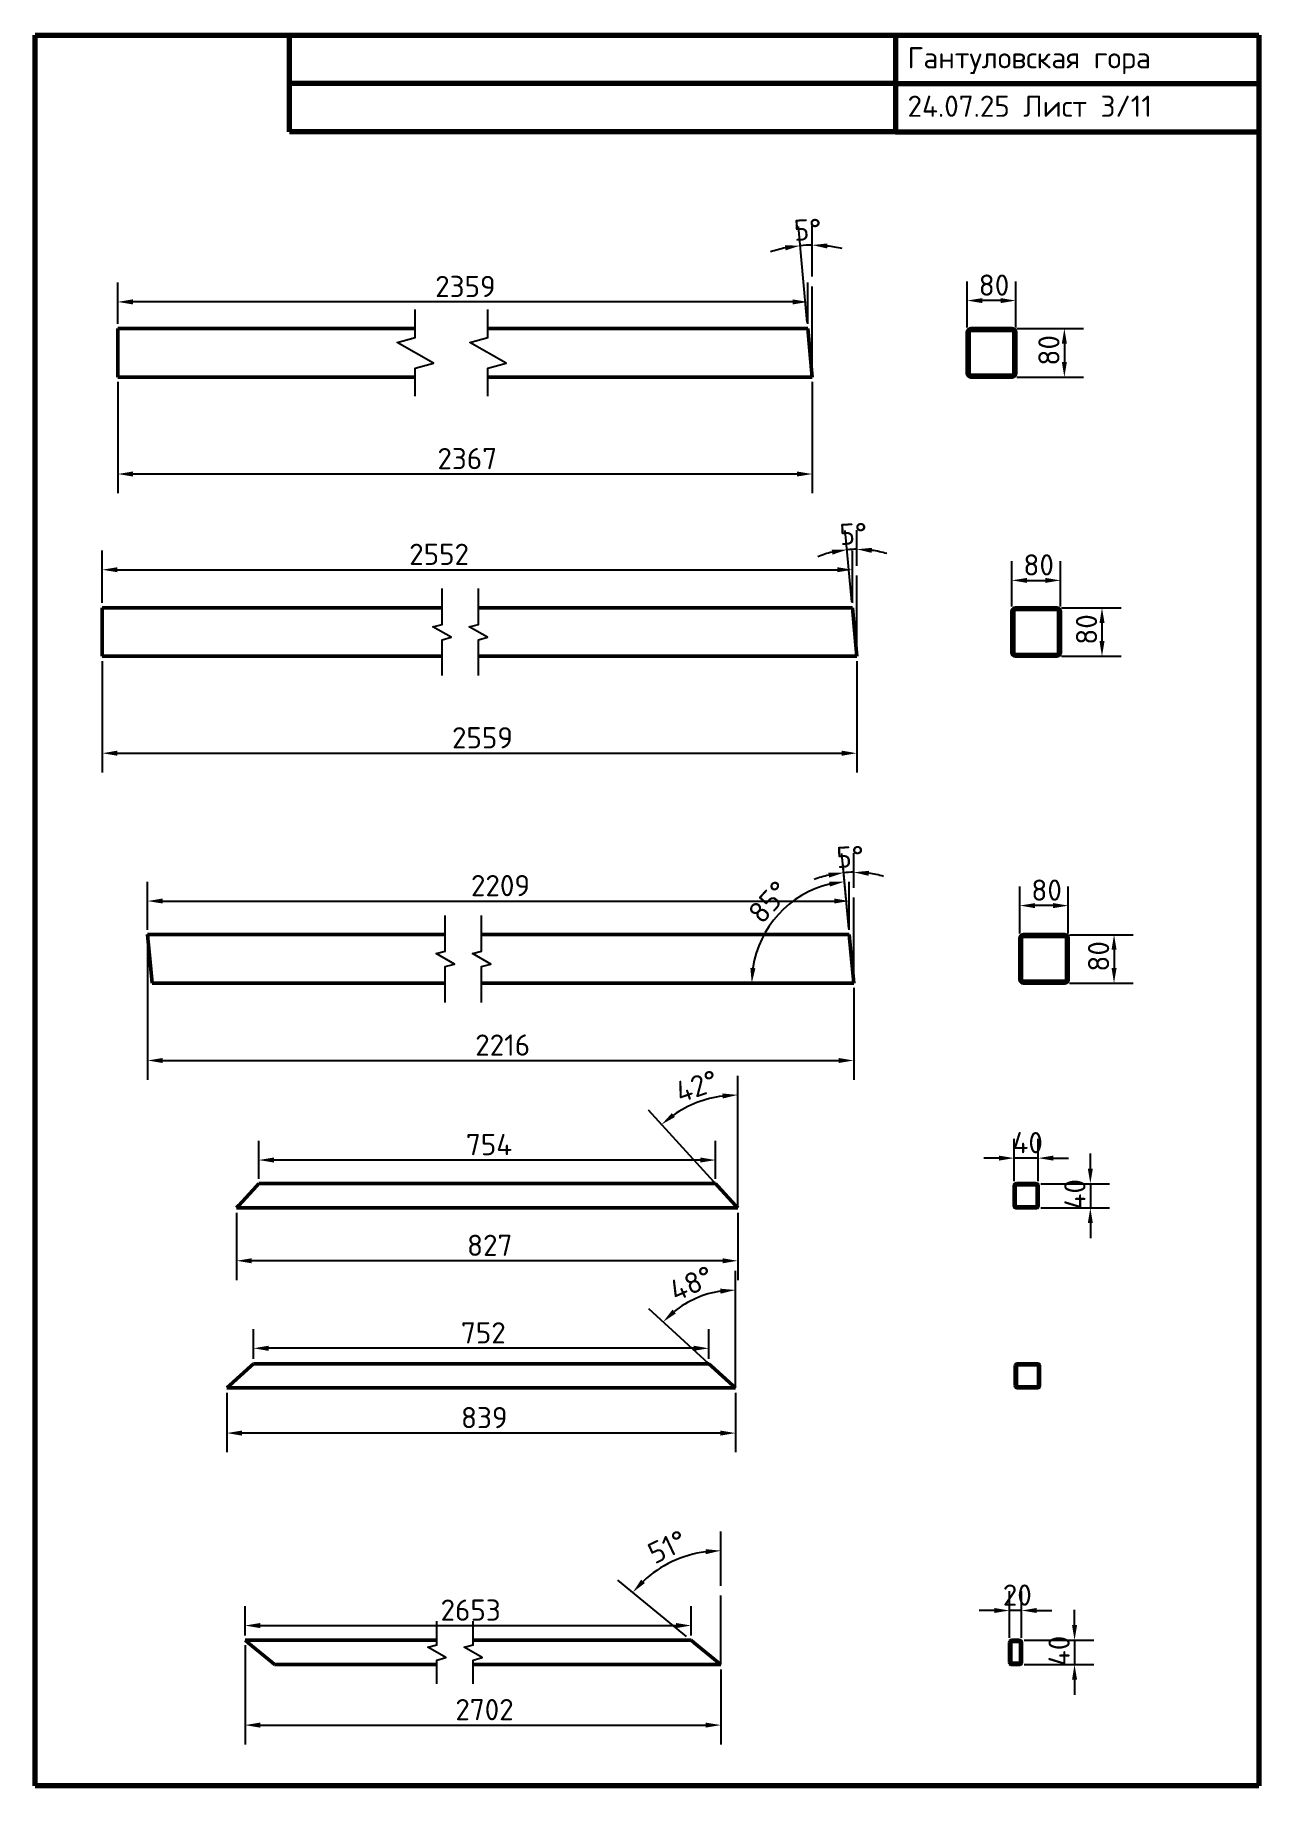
# Model space of a CAD drawing. Header units: millimetres. Extents: x 40 to 2060, y 40 to 2930.
import ezdxf

# ---------------------------------------------------------------- set-up
doc = ezdxf.new("R2010")
doc.units = ezdxf.units.MM
doc.header["$LTSCALE"] = 10
for name, color, linetype, lineweight in [('Border (ISO)', 7, 'Continuous', 70), ('Break Line (ISO)', 7, 'Continuous', 25), ('Dimension (ISO)', 7, 'Continuous', 25), ('Sketch Geometry (ISO)', 7, 'Continuous', 25), ('Visible (ISO)', 7, 'Continuous', 50)]:
    doc.layers.add(name, color=color, linetype=linetype, lineweight=lineweight)
doc.styles.add('Note Text (DIN)', font='isocpeur.ttf')
doc.dimstyles.new('Default (DIN)', dxfattribs={"dimscale": 10, "dimtxt": 3.5, "dimasz": 2.5, "dimexe": 3.175, "dimexo": 0.8, "dimgap": 0.8, "dimtad": 1, "dimdec": 0, "dimrnd": 1e-08, "dimzin": 0, "dimtxsty": 'Note Text (DIN)', "dimcen": 0.09, "dimdle": 10, "dimclrd": 256, "dimclre": 256, "dimclrt": 256, "dimadec": 0, "dimazin": 0, "dimtfac": 1, "dimtmove": 0, "dimatfit": 3, "dimfxl": 1, "dimtolj": 1, "dimtzin": 0, "dimlwd": -1, "dimlwe": -1, "dimarcsym": 0})

# ---------------------------------------------------------------- blocks, each defined once
blk = doc.blocks.new('Borders right top border')
at = {"layer": 'Border (ISO)'}
for p, q in [((4, 293), (206, 293)), ((4, 4), (4, 293)), ((46, 277), (46, 293)), ((146, 293), (146, 277)), ((206, 293), (206, 4)), ((146, 285), (46, 285)), ((146, 285), (206, 285)), ((146, 277), (46, 277)), ((146, 277), (206, 277)), ((206, 4), (4, 4))]:
    blk.add_line(p, q, dxfattribs=at)
at = {"layer": 'Border (ISO)', "insert": (148, 291), "char_height": 3.5, "attachment_point": 1, "line_spacing_factor": 1.371429, "style": 'Note Text (DIN)'}
blk.add_mtext('\\fISOCPEUR|b0|i0;Гантуловская гора\\P\\fISOCPEUR|b0|i0;24.07.25 Лист 3/11', dxfattribs=at)
blk = doc.blocks.new('*D5')
at = {"layer": 'Defpoints', "color": 0, "transparency": 16777216}
for p in [(176.5, 2365.4), (1322.6, 2365.4), (176.5, 2205.4)]:
    blk.add_point(p, dxfattribs=at)
at = {"layer": 'Dimension (ISO)', "transparency": 16777216}
for p, q in [((176.5, 2357.4), (176.5, 2173.7)), ((1322.6, 2357.4), (1322.6, 2173.7)), ((1297.6, 2205.4), (201.5, 2205.4))]:
    blk.add_line(p, q, dxfattribs=at)
for points in [[(201.5, 2209.6), (201.5, 2201.3), (176.5, 2205.4)], [(1297.6, 2209.6), (1297.6, 2201.3), (1322.6, 2205.4)]]:
    blk.add_solid(points, dxfattribs=at)
at = {"layer": 'Dimension (ISO)', "transparency": 16777216, "insert": (704.1, 2248.4), "char_height": 35, "attachment_point": 1, "style": 'Note Text (DIN)'}
blk.add_mtext('\\A1;2367', dxfattribs=at)
blk = doc.blocks.new('*D6')
at = {"layer": 'Defpoints', "color": 0, "transparency": 16777216}
for p in [(151, 1904.6), (1396.2, 1904.6), (1396.2, 1744.6)]:
    blk.add_point(p, dxfattribs=at)
at = {"layer": 'Dimension (ISO)', "transparency": 16777216}
for p, q in [((151, 1896.6), (151, 1712.9)), ((1396.2, 1896.6), (1396.2, 1712.9)), ((176, 1744.6), (1371.2, 1744.6))]:
    blk.add_line(p, q, dxfattribs=at)
for points in [[(176, 1748.8), (176, 1740.4), (151, 1744.6)], [(1371.2, 1748.8), (1371.2, 1740.4), (1396.2, 1744.6)]]:
    blk.add_solid(points, dxfattribs=at)
at = {"layer": 'Dimension (ISO)', "transparency": 16777216, "insert": (728.1, 1787.6), "char_height": 35, "attachment_point": 1, "style": 'Note Text (DIN)'}
blk.add_mtext('\\A1;2559', dxfattribs=at)
blk = doc.blocks.new('*D7')
at = {"layer": 'Defpoints', "color": 0, "transparency": 16777216}
for p in [(225.8, 1445.1), (1391.1, 1365.1), (1391.1, 1237.4)]:
    blk.add_point(p, dxfattribs=at)
at = {"layer": 'Dimension (ISO)', "transparency": 16777216}
for p, q in [((225.8, 1437.1), (225.8, 1205.7)), ((1391.1, 1357.1), (1391.1, 1205.7)), ((250.8, 1237.4), (1366.1, 1237.4))]:
    blk.add_line(p, q, dxfattribs=at)
for points in [[(250.8, 1241.6), (250.8, 1233.3), (225.8, 1237.4)], [(1366.1, 1241.6), (1366.1, 1233.3), (1391.1, 1237.4)]]:
    blk.add_solid(points, dxfattribs=at)
at = {"layer": 'Dimension (ISO)', "transparency": 16777216, "insert": (766.5, 1280.4), "char_height": 35, "attachment_point": 1, "style": 'Note Text (DIN)'}
blk.add_mtext('\\A1;2216', dxfattribs=at)
blk = doc.blocks.new('*D8')
at = {"layer": 'Defpoints', "color": 0, "transparency": 16777216}
for p in [(1383.9, 1500.6), (225.8, 1445.1), (1383.9, 1445.1)]:
    blk.add_point(p, dxfattribs=at)
at = {"layer": 'Dimension (ISO)', "transparency": 16777216}
for p, q in [((225.8, 1453.1), (225.8, 1532.4)), ((1383.9, 1453.1), (1383.9, 1532.4)), ((250.8, 1500.6), (1358.9, 1500.6))]:
    blk.add_line(p, q, dxfattribs=at)
for points in [[(250.8, 1504.8), (250.8, 1496.5), (225.8, 1500.6)], [(1358.9, 1504.8), (1358.9, 1496.5), (1383.9, 1500.6)]]:
    blk.add_solid(points, dxfattribs=at)
at = {"layer": 'Dimension (ISO)', "transparency": 16777216, "insert": (759.4, 1543.6), "char_height": 35, "attachment_point": 1, "style": 'Note Text (DIN)'}
blk.add_mtext('\\A1;2209', dxfattribs=at)
blk = doc.blocks.new('*D9')
at = {"layer": 'Defpoints', "color": 0, "transparency": 16777216}
for p in [(1652.5, 2445.4), (1652.5, 2365.4), (1738.8, 2365.4)]:
    blk.add_point(p, dxfattribs=at)
at = {"layer": 'Dimension (ISO)', "transparency": 16777216}
for p, q in [((1660.5, 2445.4), (1770.5, 2445.4)), ((1738.8, 2420.4), (1738.8, 2390.4)), ((1660.5, 2365.4), (1770.5, 2365.4))]:
    blk.add_line(p, q, dxfattribs=at)
for points in [[(1734.6, 2420.4), (1743, 2420.4), (1738.8, 2445.4)], [(1734.6, 2390.4), (1743, 2390.4), (1738.8, 2365.4)]]:
    blk.add_solid(points, dxfattribs=at)
at = {"layer": 'Dimension (ISO)', "transparency": 16777216, "insert": (1695.8, 2384.4), "char_height": 35, "attachment_point": 1, "rotation": 90, "style": 'Note Text (DIN)'}
blk.add_mtext('\\A1;80', dxfattribs=at)
blk = doc.blocks.new('*D10')
at = {"layer": 'Defpoints', "color": 0, "transparency": 16777216}
for p in [(1578.5, 2491.7), (1578.5, 2439.4), (1658.5, 2439.4)]:
    blk.add_point(p, dxfattribs=at)
at = {"layer": 'Dimension (ISO)', "transparency": 16777216}
for p, q in [((1578.5, 2447.4), (1578.5, 2523.4)), ((1658.5, 2447.4), (1658.5, 2523.4)), ((1633.5, 2491.7), (1603.5, 2491.7))]:
    blk.add_line(p, q, dxfattribs=at)
for points in [[(1603.5, 2495.8), (1603.5, 2487.5), (1578.5, 2491.7)], [(1633.5, 2495.8), (1633.5, 2487.5), (1658.5, 2491.7)]]:
    blk.add_solid(points, dxfattribs=at)
at = {"layer": 'Dimension (ISO)', "transparency": 16777216, "insert": (1597.5, 2534.7), "char_height": 35, "attachment_point": 1, "style": 'Note Text (DIN)'}
blk.add_mtext('\\A1;80', dxfattribs=at)
blk = doc.blocks.new('*D11')
at = {"layer": 'Defpoints', "color": 0, "transparency": 16777216}
for p in [(1732.2, 2029.9), (1652.2, 1978.6), (1732.2, 1978.6)]:
    blk.add_point(p, dxfattribs=at)
at = {"layer": 'Dimension (ISO)', "transparency": 16777216}
for p, q in [((1652.2, 1986.6), (1652.2, 2061.6)), ((1732.2, 1986.6), (1732.2, 2061.6)), ((1677.2, 2029.9), (1707.2, 2029.9))]:
    blk.add_line(p, q, dxfattribs=at)
for points in [[(1677.2, 2034), (1677.2, 2025.7), (1652.2, 2029.9)], [(1707.2, 2034), (1707.2, 2025.7), (1732.2, 2029.9)]]:
    blk.add_solid(points, dxfattribs=at)
at = {"layer": 'Dimension (ISO)', "transparency": 16777216, "insert": (1671.2, 2072.9), "char_height": 35, "attachment_point": 1, "style": 'Note Text (DIN)'}
blk.add_mtext('\\A1;80', dxfattribs=at)
blk = doc.blocks.new('*D12')
at = {"layer": 'Defpoints', "color": 0, "transparency": 16777216}
for p in [(1726.2, 1984.6), (1726.2, 1904.6), (1800.9, 1904.6)]:
    blk.add_point(p, dxfattribs=at)
at = {"layer": 'Dimension (ISO)', "transparency": 16777216}
for p, q in [((1734.2, 1984.6), (1832.7, 1984.6)), ((1800.9, 1959.6), (1800.9, 1929.6)), ((1734.2, 1904.6), (1832.7, 1904.6))]:
    blk.add_line(p, q, dxfattribs=at)
for points in [[(1796.8, 1959.6), (1805.1, 1959.6), (1800.9, 1984.6)], [(1796.8, 1929.6), (1805.1, 1929.6), (1800.9, 1904.6)]]:
    blk.add_solid(points, dxfattribs=at)
at = {"layer": 'Dimension (ISO)', "transparency": 16777216, "insert": (1757.9, 1923.6), "char_height": 35, "attachment_point": 1, "rotation": 90, "style": 'Note Text (DIN)'}
blk.add_mtext('\\A1;80', dxfattribs=at)
blk = doc.blocks.new('*D13')
at = {"layer": 'Defpoints', "color": 0, "transparency": 16777216}
for p in [(1739.3, 1445.1), (1739.3, 1365.1), (1820.8, 1365.1)]:
    blk.add_point(p, dxfattribs=at)
at = {"layer": 'Dimension (ISO)', "transparency": 16777216}
for p, q in [((1747.3, 1445.1), (1852.6, 1445.1)), ((1820.8, 1420.1), (1820.8, 1390.1)), ((1747.3, 1365.1), (1852.6, 1365.1))]:
    blk.add_line(p, q, dxfattribs=at)
for points in [[(1816.7, 1420.1), (1825, 1420.1), (1820.8, 1445.1)], [(1816.7, 1390.1), (1825, 1390.1), (1820.8, 1365.1)]]:
    blk.add_solid(points, dxfattribs=at)
at = {"layer": 'Dimension (ISO)', "transparency": 16777216, "insert": (1777.8, 1384.1), "char_height": 35, "attachment_point": 1, "rotation": 90, "style": 'Note Text (DIN)'}
blk.add_mtext('\\A1;80', dxfattribs=at)
blk = doc.blocks.new('*D14')
at = {"layer": 'Defpoints', "color": 0, "transparency": 16777216}
for p in [(1665.3, 1493.1), (1665.3, 1439.1), (1745.3, 1439.1)]:
    blk.add_point(p, dxfattribs=at)
at = {"layer": 'Dimension (ISO)', "transparency": 16777216}
for p, q in [((1665.3, 1447.1), (1665.3, 1524.8)), ((1745.3, 1447.1), (1745.3, 1524.8)), ((1720.3, 1493.1), (1690.3, 1493.1))]:
    blk.add_line(p, q, dxfattribs=at)
for points in [[(1690.3, 1497.2), (1690.3, 1488.9), (1665.3, 1493.1)], [(1720.3, 1497.2), (1720.3, 1488.9), (1745.3, 1493.1)]]:
    blk.add_solid(points, dxfattribs=at)
at = {"layer": 'Dimension (ISO)', "transparency": 16777216, "insert": (1684.3, 1536.1), "char_height": 35, "attachment_point": 1, "style": 'Note Text (DIN)'}
blk.add_mtext('\\A1;80', dxfattribs=at)
blk = doc.blocks.new('*D15')
at = {"layer": 'Defpoints', "color": 0, "transparency": 16777216}
for p in [(1316, 2583.2), (1322.6, 2523.2), (1315.2, 2447.4), (1322.6, 2365.4)]:
    blk.add_point(p, dxfattribs=at)
at = {"layer": 'Dimension (ISO)', "transparency": 16777216}
for p, q in [((1314.5, 2455.4), (1300, 2614)), ((1322.6, 2531.2), (1322.6, 2615))]:
    blk.add_line(p, q, dxfattribs=at)
for start, end in [(101.7739, 108.3534), (90, 95.1944), (76.841, 83.4205)]:
    blk.add_arc((1322.6, 2365.4), 217.8, start, end, dxfattribs=at)
for points in [[(1277.6, 2582.8), (1278.8, 2574.6), (1302.9, 2582.4)], [(1347.3, 2577.7), (1347.8, 2586), (1322.6, 2583.3)]]:
    blk.add_solid(points, dxfattribs=at)
at = {"layer": 'Dimension (ISO)', "transparency": 16777216, "insert": (1291.6, 2625.1), "char_height": 35, "attachment_point": 1, "rotation": 2.5972, "style": 'Note Text (DIN)'}
blk.add_mtext('\\A1;5°', dxfattribs=at)
blk = doc.blocks.new('*D16')
at = {"layer": 'Defpoints', "color": 0, "transparency": 16777216}
for p in [(1390.8, 2081.1), (1396.2, 2046.1), (1388.7, 1986.6), (1396.2, 1904.6)]:
    blk.add_point(p, dxfattribs=at)
at = {"layer": 'Dimension (ISO)', "transparency": 16777216}
for p, q in [((1388, 1994.6), (1377.3, 2112.1)), ((1396.2, 2054.1), (1396.2, 2113))]:
    blk.add_line(p, q, dxfattribs=at)
for start, end in [(90, 95.1944), (103.312, 111.4295), (73.7649, 81.8825)]:
    blk.add_arc((1396.2, 1904.6), 176.6, start, end, dxfattribs=at)
for points in [[(1420.8, 2075.3), (1421.4, 2083.6), (1396.2, 2081.2)], [(1354.8, 2080.6), (1356.2, 2072.4), (1380.2, 2080.5)]]:
    blk.add_solid(points, dxfattribs=at)
at = {"layer": 'Dimension (ISO)', "transparency": 16777216, "insert": (1367, 2123.1), "char_height": 35, "attachment_point": 1, "rotation": 2.5972, "style": 'Note Text (DIN)'}
blk.add_mtext('\\A1;5°', dxfattribs=at)
blk = doc.blocks.new('*D17')
at = {"layer": 'Defpoints', "color": 0, "transparency": 16777216}
for p in [(1385.6, 1548), (1391.1, 1514.5), (1383.7, 1447.1), (1391.1, 1365.1)]:
    blk.add_point(p, dxfattribs=at)
at = {"layer": 'Dimension (ISO)', "transparency": 16777216}
for p, q in [((1383, 1455.1), (1371.7, 1578.9)), ((1391.1, 1522.5), (1391.1, 1579.8))]:
    blk.add_line(p, q, dxfattribs=at)
for start, end in [(103.0297, 110.8649), (90, 95.1944), (74.3296, 82.1648)]:
    blk.add_arc((1391.1, 1365.1), 183, start, end, dxfattribs=at)
for points in [[(1349.2, 1547.5), (1350.5, 1539.3), (1374.6, 1547.3)], [(1415.8, 1542.2), (1416.4, 1550.5), (1391.1, 1548.1)]]:
    blk.add_solid(points, dxfattribs=at)
at = {"layer": 'Dimension (ISO)', "transparency": 16777216, "insert": (1361.7, 1590), "char_height": 35, "attachment_point": 1, "rotation": 2.5972, "style": 'Note Text (DIN)'}
blk.add_mtext('\\A1;5°', dxfattribs=at)
blk = doc.blocks.new('*D18')
at = {"layer": 'Defpoints', "color": 0, "transparency": 16777216}
for p in [(1298.4, 1505.5), (1383.7, 1447.1), (1222.9, 1365.1), (1391.1, 1365.1)]:
    blk.add_point(p, dxfattribs=at)
at = {"layer": 'Dimension (ISO)', "transparency": 16777216}
blk.add_line((1383, 1455.1), (1373, 1564.3), dxfattribs=at)
blk.add_arc((1391.1, 1365.1), 168.3, 103.7153, 171.4791, dxfattribs=at)
for points in [[(1350.6, 1532.7), (1351.9, 1524.5), (1375.9, 1532.7)], [(1228.9, 1389.7), (1220.6, 1390.4), (1222.9, 1365.1)]]:
    blk.add_solid(points, dxfattribs=at)
at = {"layer": 'Dimension (ISO)', "transparency": 16777216, "insert": (1213.9, 1484.3), "char_height": 35, "attachment_point": 1, "rotation": 47.5972, "style": 'Note Text (DIN)'}
blk.add_mtext('\\A1;85°', dxfattribs=at)
blk = doc.blocks.new('*D19')
at = {"layer": 'Defpoints', "color": 0, "transparency": 16777216}
for p in [(1388.9, 2047.4), (151, 1984.6), (1388.9, 1984.6)]:
    blk.add_point(p, dxfattribs=at)
at = {"layer": 'Dimension (ISO)', "transparency": 16777216}
for p, q in [((151, 1992.6), (151, 2079.2)), ((1388.9, 1992.6), (1388.9, 2079.2)), ((176, 2047.4), (1363.9, 2047.4))]:
    blk.add_line(p, q, dxfattribs=at)
for points in [[(176, 2051.6), (176, 2043.3), (151, 2047.4)], [(1363.9, 2051.6), (1363.9, 2043.3), (1388.9, 2047.4)]]:
    blk.add_solid(points, dxfattribs=at)
at = {"layer": 'Dimension (ISO)', "transparency": 16777216, "insert": (657.5, 2090.4), "char_height": 35, "attachment_point": 1, "style": 'Note Text (DIN)'}
blk.add_mtext('\\A1;2552', dxfattribs=at)
blk = doc.blocks.new('*D20')
at = {"layer": 'Defpoints', "color": 0, "transparency": 16777216}
for p in [(176.5, 2489.5), (176.5, 2445.4), (1315.4, 2445.4)]:
    blk.add_point(p, dxfattribs=at)
at = {"layer": 'Dimension (ISO)', "transparency": 16777216}
for p, q in [((176.5, 2453.4), (176.5, 2521.3)), ((1315.4, 2453.4), (1315.4, 2521.3)), ((1290.4, 2489.5), (201.5, 2489.5))]:
    blk.add_line(p, q, dxfattribs=at)
for points in [[(201.5, 2493.7), (201.5, 2485.3), (176.5, 2489.5)], [(1290.4, 2493.7), (1290.4, 2485.3), (1315.4, 2489.5)]]:
    blk.add_solid(points, dxfattribs=at)
at = {"layer": 'Dimension (ISO)', "transparency": 16777216, "insert": (700.4, 2532.5), "char_height": 35, "attachment_point": 1, "style": 'Note Text (DIN)'}
blk.add_mtext('\\A1;2359', dxfattribs=at)
blk = doc.blocks.new('*D21')
at = {"layer": 'Defpoints', "color": 0, "transparency": 16777216}
for p in [(1111.4, 1158.3), (1194.3, 1000.1), (1199.7, 1002.1), (1199.7, 994.1)]:
    blk.add_point(p, dxfattribs=at)
at = {"layer": 'Dimension (ISO)', "transparency": 16777216}
for p, q in [((1199.7, 1010.1), (1199.7, 1212.3)), ((1188.9, 1006), (1052.6, 1155.2))]:
    blk.add_line(p, q, dxfattribs=at)
blk.add_arc((1199.7, 994.1), 186.4, 97.6898, 124.713, dxfattribs=at)
for points in [[(1174.5, 1183), (1175, 1174.7), (1199.7, 1180.6)], [(1096.1, 1144.1), (1091, 1150.6), (1074, 1131.8)]]:
    blk.add_solid(points, dxfattribs=at)
at = {"layer": 'Dimension (ISO)', "transparency": 16777216, "insert": (1093.2, 1200), "char_height": 35, "attachment_point": 1, "rotation": 19.1137, "style": 'Note Text (DIN)'}
blk.add_mtext('\\A1;42°', dxfattribs=at)
blk = doc.blocks.new('*D22')
at = {"layer": 'Defpoints', "color": 0, "transparency": 16777216}
for p in [(1151.8, 852.5), (1190, 702.4), (1196, 705), (1196, 697)]:
    blk.add_point(p, dxfattribs=at)
at = {"layer": 'Dimension (ISO)', "transparency": 16777216}
for p, q in [((1196, 713), (1196, 890.4)), ((1184.1, 707.8), (1053.2, 827.4))]:
    blk.add_line(p, q, dxfattribs=at)
blk.add_arc((1196, 697), 161.6, 98.8724, 128.7248, dxfattribs=at)
for points in [[(1170.7, 860.8), (1171.4, 852.5), (1196, 858.6)], [(1097.7, 820), (1092, 826.1), (1076.6, 806)]]:
    blk.add_solid(points, dxfattribs=at)
at = {"layer": 'Dimension (ISO)', "transparency": 16777216, "insert": (1083, 870.8), "char_height": 35, "attachment_point": 1, "rotation": 23.7986, "style": 'Note Text (DIN)'}
blk.add_mtext('\\A1;48°', dxfattribs=at)
blk = doc.blocks.new('*D23')
at = {"layer": 'Defpoints', "color": 0, "transparency": 16777216}
for p in [(372.7, 994.1), (1199.7, 994.1), (372.7, 906.9)]:
    blk.add_point(p, dxfattribs=at)
at = {"layer": 'Dimension (ISO)', "transparency": 16777216}
for p, q in [((372.7, 986.1), (372.7, 875.1)), ((1199.7, 986.1), (1199.7, 875.1)), ((1174.7, 906.9), (397.7, 906.9))]:
    blk.add_line(p, q, dxfattribs=at)
for points in [[(397.7, 911), (397.7, 902.7), (372.7, 906.9)], [(1174.7, 911), (1174.7, 902.7), (1199.7, 906.9)]]:
    blk.add_solid(points, dxfattribs=at)
at = {"layer": 'Dimension (ISO)', "transparency": 16777216, "insert": (753, 949.9), "char_height": 35, "attachment_point": 1, "style": 'Note Text (DIN)'}
blk.add_mtext('\\A1;827', dxfattribs=at)
blk = doc.blocks.new('*D24')
at = {"layer": 'Defpoints', "color": 0, "transparency": 16777216}
for p in [(356.6, 697), (1196, 697), (356.6, 622.5)]:
    blk.add_point(p, dxfattribs=at)
at = {"layer": 'Dimension (ISO)', "transparency": 16777216}
for p, q in [((356.6, 689), (356.6, 590.7)), ((1196, 689), (1196, 590.7)), ((1171, 622.5), (381.6, 622.5))]:
    blk.add_line(p, q, dxfattribs=at)
for points in [[(381.6, 626.6), (381.6, 618.3), (356.6, 622.5)], [(1171, 626.6), (1171, 618.3), (1196, 622.5)]]:
    blk.add_solid(points, dxfattribs=at)
at = {"layer": 'Dimension (ISO)', "transparency": 16777216, "insert": (743, 665.5), "char_height": 35, "attachment_point": 1, "style": 'Note Text (DIN)'}
blk.add_mtext('\\A1;839', dxfattribs=at)
blk = doc.blocks.new('*D25')
at = {"layer": 'Defpoints', "color": 0, "transparency": 16777216}
for p in [(400.4, 762.4), (400.4, 737), (1152.2, 737)]:
    blk.add_point(p, dxfattribs=at)
at = {"layer": 'Dimension (ISO)', "transparency": 16777216}
for p, q in [((400.4, 745), (400.4, 794.2)), ((1152.2, 745), (1152.2, 794.2)), ((1127.2, 762.4), (425.4, 762.4))]:
    blk.add_line(p, q, dxfattribs=at)
for points in [[(425.4, 766.6), (425.4, 758.2), (400.4, 762.4)], [(1127.2, 766.6), (1127.2, 758.2), (1152.2, 762.4)]]:
    blk.add_solid(points, dxfattribs=at)
at = {"layer": 'Dimension (ISO)', "transparency": 16777216, "insert": (743, 805.4), "char_height": 35, "attachment_point": 1, "style": 'Note Text (DIN)'}
blk.add_mtext('\\A1;752', dxfattribs=at)
blk = doc.blocks.new('*D26')
at = {"layer": 'Defpoints', "color": 0, "transparency": 16777216}
for p in [(409.3, 1073.1), (409.3, 1034.1), (1163.2, 1034.1)]:
    blk.add_point(p, dxfattribs=at)
at = {"layer": 'Dimension (ISO)', "transparency": 16777216}
for p, q in [((409.3, 1042.1), (409.3, 1104.9)), ((1163.2, 1042.1), (1163.2, 1104.9)), ((1138.2, 1073.1), (434.3, 1073.1))]:
    blk.add_line(p, q, dxfattribs=at)
for points in [[(434.3, 1077.3), (434.3, 1069), (409.3, 1073.1)], [(1138.2, 1077.3), (1138.2, 1069), (1163.2, 1073.1)]]:
    blk.add_solid(points, dxfattribs=at)
at = {"layer": 'Dimension (ISO)', "transparency": 16777216, "insert": (751.2, 1116.1), "char_height": 35, "attachment_point": 1, "style": 'Note Text (DIN)'}
blk.add_mtext('\\A1;754', dxfattribs=at)
blk = doc.blocks.new('*D27')
at = {"layer": 'Defpoints', "color": 0, "transparency": 16777216}
for p in [(1691.8, 1034.1), (1691.8, 994.1), (1781.7, 994.1)]:
    blk.add_point(p, dxfattribs=at)
at = {"layer": 'Dimension (ISO)', "transparency": 16777216}
for p, q in [((1781.7, 1059.1), (1781.7, 1084.1)), ((1699.8, 1034.1), (1813.4, 1034.1)), ((1781.7, 1034.1), (1781.7, 994.1)), ((1699.8, 994.1), (1813.4, 994.1)), ((1781.7, 969.1), (1781.7, 944.1))]:
    blk.add_line(p, q, dxfattribs=at)
for points in [[(1777.5, 1059.1), (1785.8, 1059.1), (1781.7, 1034.1)], [(1777.5, 969.1), (1785.8, 969.1), (1781.7, 994.1)]]:
    blk.add_solid(points, dxfattribs=at)
at = {"layer": 'Dimension (ISO)', "transparency": 16777216, "insert": (1738.7, 991.4), "char_height": 35, "attachment_point": 1, "rotation": 90, "style": 'Note Text (DIN)'}
blk.add_mtext('\\A1;40', dxfattribs=at)
blk = doc.blocks.new('*D28')
at = {"layer": 'Defpoints', "color": 0, "transparency": 16777216}
for p in [(1655.8, 1076.3), (1655.8, 1030.1), (1695.8, 1030.1)]:
    blk.add_point(p, dxfattribs=at)
at = {"layer": 'Dimension (ISO)', "transparency": 16777216}
for p, q in [((1655.8, 1038.1), (1655.8, 1108.1)), ((1695.8, 1038.1), (1695.8, 1108.1)), ((1630.8, 1076.3), (1605.8, 1076.3)), ((1695.8, 1076.3), (1655.8, 1076.3)), ((1720.8, 1076.3), (1745.8, 1076.3))]:
    blk.add_line(p, q, dxfattribs=at)
for points in [[(1630.8, 1080.5), (1630.8, 1072.2), (1655.8, 1076.3)], [(1720.8, 1080.5), (1720.8, 1072.2), (1695.8, 1076.3)]]:
    blk.add_solid(points, dxfattribs=at)
at = {"layer": 'Dimension (ISO)', "transparency": 16777216, "insert": (1653.1, 1119.3), "char_height": 35, "attachment_point": 1, "style": 'Note Text (DIN)'}
blk.add_mtext('\\A1;40', dxfattribs=at)
blk = doc.blocks.new('*D29')
at = {"layer": 'Defpoints', "color": 0, "transparency": 16777216}
for p in [(386.6, 280.5), (1171.8, 240.5), (1171.8, 140.5)]:
    blk.add_point(p, dxfattribs=at)
at = {"layer": 'Dimension (ISO)', "transparency": 16777216}
for p, q in [((386.6, 272.5), (386.6, 108.7)), ((1171.8, 232.5), (1171.8, 108.7)), ((411.6, 140.5), (1146.8, 140.5))]:
    blk.add_line(p, q, dxfattribs=at)
for points in [[(411.6, 144.6), (411.6, 136.3), (386.6, 140.5)], [(1146.8, 144.6), (1146.8, 136.3), (1171.8, 140.5)]]:
    blk.add_solid(points, dxfattribs=at)
at = {"layer": 'Dimension (ISO)', "transparency": 16777216, "insert": (733.7, 183.5), "char_height": 35, "attachment_point": 1, "style": 'Note Text (DIN)'}
blk.add_mtext('\\A1;2702', dxfattribs=at)
blk = doc.blocks.new('*D30')
at = {"layer": 'Defpoints', "color": 0, "transparency": 16777216}
for p in [(1122.9, 304.8), (386.6, 280.5), (1122.9, 280.5)]:
    blk.add_point(p, dxfattribs=at)
at = {"layer": 'Dimension (ISO)', "transparency": 16777216}
for p, q in [((386.6, 288.5), (386.6, 336.6)), ((1122.9, 288.5), (1122.9, 336.6)), ((411.6, 304.8), (1097.9, 304.8))]:
    blk.add_line(p, q, dxfattribs=at)
for points in [[(411.6, 309), (411.6, 300.6), (386.6, 304.8)], [(1097.9, 309), (1097.9, 300.6), (1122.9, 304.8)]]:
    blk.add_solid(points, dxfattribs=at)
at = {"layer": 'Dimension (ISO)', "transparency": 16777216, "insert": (709.3, 347.8), "char_height": 35, "attachment_point": 1, "style": 'Note Text (DIN)'}
blk.add_mtext('\\A1;2653', dxfattribs=at)
blk = doc.blocks.new('*D31')
at = {"layer": 'Defpoints', "color": 0, "transparency": 16777216}
for p in [(1117.2, 420.3), (1171.8, 362.6), (1121.6, 281.5), (1171.8, 240.5)]:
    blk.add_point(p, dxfattribs=at)
at = {"layer": 'Dimension (ISO)', "transparency": 16777216}
for p, q in [((1171.8, 370.6), (1171.8, 460.1)), ((1115.4, 286.6), (1001.8, 379.6))]:
    blk.add_line(p, q, dxfattribs=at)
blk.add_arc((1171.8, 240.5), 187.9, 97.6281, 133.0825, dxfattribs=at)
for points in [[(1146.6, 430.9), (1147.1, 422.6), (1171.8, 428.4)], [(1046.5, 374.9), (1040.4, 380.6), (1026.4, 359.5)]]:
    blk.add_solid(points, dxfattribs=at)
at = {"layer": 'Dimension (ISO)', "transparency": 16777216, "insert": (1047.6, 437.1), "char_height": 35, "attachment_point": 1, "rotation": 25.3553, "style": 'Note Text (DIN)'}
blk.add_mtext('\\A1;51°', dxfattribs=at)
blk = doc.blocks.new('*D32')
at = {"layer": 'Defpoints', "color": 0, "transparency": 16777216}
for p in [(1664.2, 280.5), (1664.2, 240.5), (1755.6, 240.5)]:
    blk.add_point(p, dxfattribs=at)
at = {"layer": 'Dimension (ISO)', "transparency": 16777216}
for p, q in [((1755.6, 305.5), (1755.6, 330.5)), ((1672.2, 280.5), (1787.4, 280.5)), ((1755.6, 280.5), (1755.6, 240.5)), ((1672.2, 240.5), (1787.4, 240.5)), ((1755.6, 215.5), (1755.6, 190.5))]:
    blk.add_line(p, q, dxfattribs=at)
for points in [[(1751.5, 305.5), (1759.8, 305.5), (1755.6, 280.5)], [(1751.5, 215.5), (1759.8, 215.5), (1755.6, 240.5)]]:
    blk.add_solid(points, dxfattribs=at)
at = {"layer": 'Dimension (ISO)', "transparency": 16777216, "insert": (1712.6, 237.7), "char_height": 35, "attachment_point": 1, "rotation": 90, "style": 'Note Text (DIN)'}
blk.add_mtext('\\A1;40', dxfattribs=at)
blk = doc.blocks.new('*D33')
at = {"layer": 'Defpoints', "color": 0, "transparency": 16777216}
for p in [(1648.2, 329.6), (1648.2, 276.5), (1668.2, 276.5)]:
    blk.add_point(p, dxfattribs=at)
at = {"layer": 'Dimension (ISO)', "transparency": 16777216}
for p, q in [((1648.2, 284.5), (1648.2, 361.4)), ((1668.2, 284.5), (1668.2, 361.4)), ((1623.2, 329.6), (1598.2, 329.6)), ((1668.2, 329.6), (1648.2, 329.6)), ((1693.2, 329.6), (1718.2, 329.6))]:
    blk.add_line(p, q, dxfattribs=at)
for points in [[(1623.2, 333.8), (1623.2, 325.5), (1648.2, 329.6)], [(1693.2, 333.8), (1693.2, 325.5), (1668.2, 329.6)]]:
    blk.add_solid(points, dxfattribs=at)
at = {"layer": 'Dimension (ISO)', "transparency": 16777216, "insert": (1637.2, 372.6), "char_height": 35, "attachment_point": 1, "style": 'Note Text (DIN)'}
blk.add_mtext('\\A1;20', dxfattribs=at)

msp = doc.modelspace()

# ---------------------------------------------------------------- linework, layer by layer
at = {"layer": 'Break Line (ISO)', "flags": 128}
for points in [[(667.52, 2333.69), (667.52, 2380.08), (697.52, 2388.12), (637.52, 2422.76), (667.52, 2430.8), (667.52, 2477.19)], [(787.52, 2333.69), (787.52, 2380.08), (817.52, 2388.12), (757.52, 2422.76), (787.52, 2430.8), (787.52, 2477.19)], [(711.76, 1872.87), (711.76, 1931.94), (726.76, 1935.96), (696.76, 1953.28), (711.76, 1957.3), (711.76, 2016.37)], [(771.76, 1872.87), (771.76, 1931.94), (786.76, 1935.96), (756.76, 1953.28), (771.76, 1957.3), (771.76, 2016.37)], [(717.05, 1333.37), (717.05, 1392.44), (732.05, 1396.46), (702.05, 1413.78), (717.05, 1417.8), (717.05, 1476.87)], [(777.05, 1333.37), (777.05, 1392.44), (792.05, 1396.46), (762.05, 1413.78), (777.05, 1417.8), (777.05, 1476.87)], [(703.06, 208.71), (703.06, 247.78), (718.06, 251.8), (688.06, 269.12), (703.06, 273.14), (703.06, 312.21)], [(763.06, 208.71), (763.06, 247.78), (778.06, 251.8), (748.06, 269.12), (763.06, 273.14), (763.06, 312.21)]]:
    msp.add_lwpolyline(points, dxfattribs=at)
at = {"layer": 'Sketch Geometry (ISO)'}
for p, q in [((1322.63, 2365.44), (1322.63, 2515.16)), ((1396.18, 1904.62), (1396.18, 2038.14)), ((1391.14, 1365.12), (1391.14, 1506.48)), ((1199.7, 994.14), (1199.7, 1119.57)), ((1195.96, 697), (1195.96, 828.79)), ((1171.82, 240.46), (1171.82, 354.59))]:
    msp.add_line(p, q, dxfattribs=at)
at = {"layer": 'Visible (ISO)'}
for p, q in [((667.52, 2445.44), (176.47, 2445.44)), ((176.47, 2439.44), (176.47, 2445.44)), ((176.47, 2439.44), (176.47, 2371.44)), ((1315.36, 2445.44), (787.52, 2445.44)), ((1315.36, 2445.44), (1315.9, 2439.44)), ((1322.08, 2371.44), (1315.9, 2439.44)), ((1578.53, 2371.44), (1578.53, 2439.44)), ((1581.53, 2439.44), (1581.53, 2371.44)), ((1584.53, 2445.44), (1652.53, 2445.44)), ((1652.53, 2442.44), (1584.53, 2442.44)), ((1655.53, 2371.44), (1655.53, 2439.44)), ((1658.53, 2439.44), (1658.53, 2371.44)), ((176.47, 2365.44), (176.47, 2371.44)), ((1322.08, 2371.44), (1322.63, 2365.44)), ((667.52, 2365.44), (176.47, 2365.44)), ((1322.63, 2365.44), (787.52, 2365.44)), ((1584.53, 2368.44), (1652.53, 2368.44)), ((1652.53, 2365.44), (1584.53, 2365.44)), ((150.97, 1984.62), (711.76, 1984.62)), ((150.97, 1984.62), (150.97, 1978.62)), ((150.97, 1910.62), (150.97, 1978.62)), ((771.76, 1984.62), (1388.91, 1984.62)), ((1388.91, 1984.62), (1389.45, 1978.62)), ((1395.63, 1910.62), (1389.45, 1978.62)), ((1652.17, 1978.62), (1652.17, 1910.62)), ((1655.17, 1910.62), (1655.17, 1978.62)), ((1726.17, 1984.62), (1658.17, 1984.62)), ((1658.17, 1981.62), (1726.17, 1981.62)), ((1729.17, 1978.62), (1729.17, 1910.62)), ((1732.17, 1910.62), (1732.17, 1978.62)), ((150.97, 1910.62), (150.97, 1904.62)), ((1395.63, 1910.62), (1396.18, 1904.62)), ((1726.17, 1907.62), (1658.17, 1907.62)), ((150.97, 1904.62), (711.76, 1904.62)), ((771.76, 1904.62), (1396.18, 1904.62)), ((1658.17, 1904.62), (1726.17, 1904.62)), ((226.39, 1439.12), (225.85, 1445.12)), ((225.85, 1445.12), (717.05, 1445.12)), ((777.05, 1445.12), (1383.86, 1445.12)), ((1383.86, 1445.12), (1384.41, 1439.12)), ((1671.34, 1445.12), (1739.34, 1445.12)), ((226.39, 1439.12), (232.57, 1371.12)), ((1390.59, 1371.12), (1384.41, 1439.12)), ((1665.34, 1371.12), (1665.34, 1439.12)), ((1668.34, 1439.12), (1668.34, 1371.12)), ((1739.34, 1442.12), (1671.34, 1442.12)), ((1742.34, 1371.12), (1742.34, 1439.12)), ((1745.34, 1439.12), (1745.34, 1371.12)), ((233.12, 1365.12), (232.57, 1371.12)), ((233.12, 1365.12), (717.05, 1365.12)), ((777.05, 1365.12), (1391.14, 1365.12)), ((1390.59, 1371.12), (1391.14, 1365.12)), ((1671.34, 1368.12), (1739.34, 1368.12)), ((1739.34, 1365.12), (1671.34, 1365.12)), ((405.6, 1030.14), (376.38, 998.14)), ((405.6, 1030.14), (409.25, 1034.14)), ((1163.18, 1034.14), (409.25, 1034.14)), ((1163.18, 1034.14), (1166.83, 1030.14)), ((1196.05, 998.14), (1166.83, 1030.14)), ((1655.82, 998.14), (1655.82, 1030.14)), ((1657.82, 1030.14), (1657.82, 998.14)), ((1659.82, 1034.14), (1691.82, 1034.14)), ((1691.82, 1032.14), (1659.82, 1032.14)), ((1693.82, 998.14), (1693.82, 1030.14)), ((1695.82, 1030.14), (1695.82, 998.14)), ((372.72, 994.14), (376.38, 998.14)), ((1199.7, 994.14), (372.72, 994.14)), ((1196.05, 998.14), (1199.7, 994.14)), ((1659.82, 996.14), (1691.82, 996.14)), ((1691.82, 994.14), (1659.82, 994.14)), ((396.04, 733), (361, 701)), ((396.04, 733), (400.42, 737)), ((1152.15, 737), (400.42, 737)), ((1152.15, 737), (1156.53, 733)), ((1191.57, 701), (1156.53, 733)), ((1657.88, 701), (1657.88, 733)), ((1659.88, 733), (1659.88, 701)), ((1661.88, 737), (1693.88, 737)), ((1693.88, 735), (1661.88, 735)), ((1695.88, 701), (1695.88, 733)), ((1697.88, 733), (1697.88, 701)), ((356.62, 697), (361, 701)), ((1195.96, 697), (356.62, 697)), ((1191.57, 701), (1195.96, 697)), ((1661.88, 699), (1693.88, 699)), ((1693.88, 697), (1661.88, 697)), ((391.5, 276.46), (386.62, 280.46)), ((386.62, 280.46), (703.06, 280.46)), ((391.5, 276.46), (430.62, 244.46)), ((763.06, 280.46), (1122.93, 280.46)), ((1122.93, 280.46), (1127.82, 276.46)), ((1166.93, 244.46), (1127.82, 276.46)), ((1648.24, 244.46), (1648.24, 276.46)), ((1650.24, 276.46), (1650.24, 244.46)), ((1664.24, 280.46), (1652.24, 280.46)), ((1664.24, 278.46), (1652.24, 278.46)), ((1666.24, 244.46), (1666.24, 276.46)), ((1668.24, 276.46), (1668.24, 244.46)), ((435.5, 240.46), (430.62, 244.46)), ((435.5, 240.46), (703.06, 240.46)), ((763.06, 240.46), (1171.82, 240.46)), ((1166.93, 244.46), (1171.82, 240.46)), ((1652.24, 242.46), (1664.24, 242.46)), ((1664.24, 240.46), (1652.24, 240.46))]:
    msp.add_line(p, q, dxfattribs=at)
for centre, radius, start, end in [((1584.53, 2439.44), 6, 90, 180), ((1584.53, 2439.44), 3, 90, 180), ((1652.53, 2439.44), 6, 0, 90), ((1652.53, 2439.44), 3, 0, 90), ((1584.53, 2371.44), 6, 180, 270), ((1584.53, 2371.44), 3, 180, 270), ((1652.53, 2371.44), 6, 270, 0), ((1652.53, 2371.44), 3, 270, 0), ((1658.17, 1978.62), 6, 90, 180), ((1658.17, 1978.62), 3, 90, 180), ((1726.17, 1978.62), 6, 0, 90), ((1726.17, 1978.62), 3, 0, 90), ((1658.17, 1910.62), 6, 180, 270), ((1658.17, 1910.62), 3, 180, 270), ((1726.17, 1910.62), 3, 270, 0), ((1726.17, 1910.62), 6, 270, 0), ((1671.34, 1439.12), 6, 90, 180), ((1739.34, 1439.12), 6, 0, 90), ((1671.34, 1439.12), 3, 90, 180), ((1739.34, 1439.12), 3, 0, 90), ((1671.34, 1371.12), 6, 180, 270), ((1671.34, 1371.12), 3, 180, 270), ((1739.34, 1371.12), 6, 270, 0), ((1739.34, 1371.12), 3, 270, 0), ((1659.82, 1030.14), 4, 90, 180), ((1659.82, 1030.14), 2, 90, 180), ((1691.82, 1030.14), 4, 0, 90), ((1691.82, 1030.14), 2, 0, 90), ((1659.82, 998.14), 4, 180, 270), ((1659.82, 998.14), 2, 180, 270), ((1691.82, 998.14), 2, 270, 0), ((1691.82, 998.14), 4, 270, 0), ((1661.88, 733), 4, 90, 180), ((1661.88, 733), 2, 90, 180), ((1693.88, 733), 4, 0, 90), ((1693.88, 733), 2, 0, 90), ((1661.88, 701), 4, 180, 270), ((1661.88, 701), 2, 180, 270), ((1693.88, 701), 2, 270, 0), ((1693.88, 701), 4, 270, 0), ((1652.24, 276.46), 4, 90, 180), ((1652.24, 276.46), 2, 90, 180), ((1664.24, 276.46), 4, 0, 90), ((1664.24, 276.46), 2, 0, 90), ((1652.24, 244.46), 4, 180, 270), ((1652.24, 244.46), 2, 180, 270), ((1664.24, 244.46), 2, 270, 0), ((1664.24, 244.46), 4, 270, 0)]:
    msp.add_arc(centre, radius, start, end, dxfattribs=at)

# ---------------------------------------------------------------- block references
at = {"xscale": 10, "yscale": 10, "zscale": 10}
msp.add_blockref('Borders right top border', (0, 0), dxfattribs=at)

# ---------------------------------------------------------------- dimensions: what is measured, and where the dimension line sits
at = {"layer": 'Dimension (ISO)'}
for base, center, p1, p2, override, picture, middle in [((1316.05, 2583.16), (1322.63, 2365.44), (1322.63, 2523.16), (1315.18, 2447.41), {"dimgap": 0.8, "dimadec": 0, "dimtol": 0, "dimlim": 0, "dimtp": 0, "dimtm": 0, "dimtdec": 2}, '*D15', (1312.76, 2583.04)), ((1390.84, 2081.14), (1396.18, 1904.62), (1396.18, 2046.14), (1388.73, 1986.58), {"dimgap": 0.8, "dimadec": 0, "dimtol": 0, "dimlim": 0, "dimtp": 0, "dimtm": 0, "dimtdec": 2}, '*D16', (1388.18, 2081.04)), ((1385.61, 1547.99), (1391.14, 1365.12), (1391.14, 1514.48), (1383.69, 1447.09), {"dimgap": 0.8, "dimadec": 0, "dimtol": 0, "dimlim": 0, "dimtp": 0, "dimtm": 0, "dimtdec": 2}, '*D17', (1382.85, 1547.89)), ((1298.36, 1505.49), (1391.14, 1365.12), (1383.69, 1447.09), (1222.88, 1365.12), {"dimgap": 0.8, "dimse2": 1, "dimadec": 0, "dimtol": 0, "dimlim": 0, "dimtp": 0, "dimtm": 0, "dimtdec": 2}, '*D18', (1266.89, 1478.58)), ((1111.42, 1158.32), (1199.7, 994.14), (1199.7, 1002.14), (1194.31, 1000.05), {"dimgap": 0.8, "dimadec": 0, "dimtol": 0, "dimlim": 0, "dimtp": 0, "dimtm": 0, "dimtdec": 2}, '*D21', (1138.67, 1170.28)), ((1151.77, 852.45), (1195.96, 697), (1195.96, 705), (1190.05, 702.4), {"dimgap": 0.8, "dimadec": 0, "dimtol": 0, "dimlim": 0, "dimtp": 0, "dimtm": 0, "dimtdec": 2}, '*D22', (1130.74, 844.87)), ((1117.18, 420.26), (1171.82, 240.46), (1171.82, 362.59), (1121.63, 281.52), {"dimgap": 0.8, "dimadec": 0, "dimtol": 0, "dimlim": 0, "dimtp": 0, "dimtm": 0, "dimtdec": 2}, '*D31', (1091.34, 410.27))]:
    dim = msp.add_angular_dim_3p(base=base, center=center, p1=p1, p2=p2, dimstyle='Default (DIN)', override=override, dxfattribs=at)
    dim.commit()
    dim.dimension.update_dxf_attribs({"geometry": picture, "text_midpoint": middle, "dimtype": 165})
for base, p1, p2, text, override, picture, middle in [((176.47, 2489.5), (1315.36, 2445.44), (176.47, 2445.44), '2359', {"dimgap": 0.8, "dimdec": 0, "dimlfac": 2.071628, "dimtol": 0, "dimlim": 0, "dimtp": 0, "dimtm": 0, "dimtdec": 2, "dimtofl": 0, "dimatfit": 1}, '*D20', (745.91, 2489.5)), ((176.47, 2205.44), (1322.63, 2365.44), (176.47, 2365.44), '2367', {"dimgap": 0.8, "dimdec": 0, "dimlfac": 2.064828, "dimtol": 0, "dimlim": 0, "dimtp": 0, "dimtm": 0, "dimtdec": 2, "dimtofl": 0, "dimatfit": 1}, '*D5', (749.55, 2205.44)), ((1388.91, 2047.42), (150.97, 1984.62), (1388.91, 1984.62), '2552', {"dimgap": 0.8, "dimdec": 0, "dimlfac": 2.061549, "dimtol": 0, "dimlim": 0, "dimtp": 0, "dimtm": 0, "dimtdec": 2, "dimtofl": 0, "dimatfit": 1}, '*D19', (703.03, 2047.42)), ((1396.18, 1744.62), (150.97, 1904.62), (1396.18, 1904.62), '2559', {"dimgap": 0.8, "dimdec": 0, "dimlfac": 2.055349, "dimtol": 0, "dimlim": 0, "dimtp": 0, "dimtm": 0, "dimtdec": 2, "dimtofl": 0, "dimatfit": 1}, '*D6', (773.57, 1744.62)), ((1383.86, 1500.62), (225.85, 1445.12), (1383.86, 1445.12), '2209', {"dimgap": 0.8, "dimdec": 0, "dimlfac": 1.907631, "dimtol": 0, "dimlim": 0, "dimtp": 0, "dimtm": 0, "dimtdec": 2, "dimtofl": 0, "dimatfit": 1}, '*D8', (804.86, 1500.62)), ((1391.14, 1237.45), (225.85, 1445.12), (1391.14, 1365.12), '2216', {"dimgap": 0.8, "dimdec": 0, "dimlfac": 1.901966, "dimtol": 0, "dimlim": 0, "dimtp": 0, "dimtm": 0, "dimtdec": 2, "dimtofl": 0, "dimatfit": 1}, '*D7', (808.49, 1237.45)), ((1122.93, 304.81), (386.62, 280.46), (1122.93, 280.46), '2653', {"dimgap": 0.8, "dimdec": 0, "dimlfac": 3.603136, "dimtol": 0, "dimlim": 0, "dimtp": 0, "dimtm": 0, "dimtdec": 2, "dimtofl": 0, "dimatfit": 1}, '*D30', (754.77, 304.81)), ((1171.82, 140.46), (386.62, 280.46), (1171.82, 240.46), '2702', {"dimgap": 0.8, "dimdec": 0, "dimlfac": 3.441057, "dimtol": 0, "dimlim": 0, "dimtp": 0, "dimtm": 0, "dimtdec": 2, "dimtofl": 0, "dimatfit": 1}, '*D29', (779.22, 140.46))]:
    dim = msp.add_linear_dim(base=base, p1=p1, p2=p2, angle=180, text=text, dimstyle='Default (DIN)', override=override, dxfattribs=at)
    dim.commit()
    dim.dimension.update_dxf_attribs({"geometry": picture, "text_midpoint": middle, "dimtype": 160})
for base, p1, p2, angle, override, picture, middle in [((1578.53, 2491.66), (1658.53, 2439.44), (1578.53, 2439.44), 180, {"dimgap": 0.8, "dimdec": 0, "dimtol": 0, "dimlim": 0, "dimtp": 0, "dimtm": 0, "dimtdec": 2, "dimtofl": 0, "dimatfit": 1}, '*D10', (1618.53, 2491.66)), ((1738.8, 2365.44), (1652.53, 2445.44), (1652.53, 2365.44), 270, {"dimgap": 0.8, "dimdec": 0, "dimtol": 0, "dimlim": 0, "dimtp": 0, "dimtm": 0, "dimtdec": 2, "dimtofl": 0, "dimatfit": 1}, '*D9', (1738.8, 2405.44)), ((1732.17, 2029.86), (1652.17, 1978.62), (1732.17, 1978.62), 180, {"dimgap": 0.8, "dimdec": 0, "dimtol": 0, "dimlim": 0, "dimtp": 0, "dimtm": 0, "dimtdec": 2, "dimtofl": 0, "dimatfit": 1}, '*D11', (1692.17, 2029.86)), ((1800.92, 1904.62), (1726.17, 1984.62), (1726.17, 1904.62), 90, {"dimgap": 0.8, "dimdec": 0, "dimtol": 0, "dimlim": 0, "dimtp": 0, "dimtm": 0, "dimtdec": 2, "dimtofl": 0, "dimatfit": 1}, '*D12', (1800.92, 1944.62)), ((1665.34, 1493.07), (1745.34, 1439.12), (1665.34, 1439.12), 180, {"dimgap": 0.8, "dimdec": 0, "dimtol": 0, "dimlim": 0, "dimtp": 0, "dimtm": 0, "dimtdec": 2, "dimtofl": 0, "dimatfit": 1}, '*D14', (1705.34, 1493.07)), ((1820.84, 1365.12), (1739.34, 1445.12), (1739.34, 1365.12), 270, {"dimgap": 0.8, "dimdec": 0, "dimtol": 0, "dimlim": 0, "dimtp": 0, "dimtm": 0, "dimtdec": 2, "dimtofl": 0, "dimatfit": 1}, '*D13', (1820.84, 1405.12)), ((409.25, 1073.12), (1163.18, 1034.14), (409.25, 1034.14), 180, {"dimgap": 0.8, "dimdec": 0, "dimtol": 0, "dimlim": 0, "dimtp": 0, "dimtm": 0, "dimtdec": 2, "dimtofl": 0, "dimatfit": 1}, '*D26', (786.21, 1073.12)), ((1655.82, 1076.35), (1695.82, 1030.14), (1655.82, 1030.14), 180, {"dimgap": 0.8, "dimdec": 0, "dimtol": 0, "dimlim": 0, "dimtp": 0, "dimtm": 0, "dimtdec": 2, "dimtofl": 1, "dimatfit": 1}, '*D28', (1675.82, 1076.35)), ((1781.66, 994.14), (1691.82, 1034.14), (1691.82, 994.14), 270, {"dimgap": 0.8, "dimdec": 0, "dimtol": 0, "dimlim": 0, "dimtp": 0, "dimtm": 0, "dimtdec": 2, "dimtofl": 1, "dimatfit": 1}, '*D27', (1781.66, 1014.14)), ((372.72, 906.86), (1199.7, 994.14), (372.72, 994.14), 180, {"dimgap": 0.8, "dimdec": 0, "dimtol": 0, "dimlim": 0, "dimtp": 0, "dimtm": 0, "dimtdec": 2, "dimtofl": 0, "dimatfit": 1}, '*D23', (786.21, 906.86)), ((400.42, 762.4), (1152.15, 737), (400.42, 737), 180, {"dimgap": 0.8, "dimdec": 0, "dimtol": 0, "dimlim": 0, "dimtp": 0, "dimtm": 0, "dimtdec": 2, "dimtofl": 0, "dimatfit": 1}, '*D25', (776.29, 762.4)), ((356.62, 622.48), (1195.96, 697), (356.62, 697), 180, {"dimgap": 0.8, "dimdec": 0, "dimtol": 0, "dimlim": 0, "dimtp": 0, "dimtm": 0, "dimtdec": 2, "dimtofl": 0, "dimatfit": 1}, '*D24', (776.29, 622.48)), ((1648.24, 329.63), (1668.24, 276.46), (1648.24, 276.46), 180, {"dimgap": 0.8, "dimdec": 0, "dimtol": 0, "dimlim": 0, "dimtp": 0, "dimtm": 0, "dimtdec": 2, "dimtofl": 1, "dimatfit": 1}, '*D33', (1658.24, 329.63)), ((1755.63, 240.46), (1664.24, 280.46), (1664.24, 240.46), 90, {"dimgap": 0.8, "dimdec": 0, "dimtol": 0, "dimlim": 0, "dimtp": 0, "dimtm": 0, "dimtdec": 2, "dimtofl": 1, "dimatfit": 1}, '*D32', (1755.63, 260.46))]:
    dim = msp.add_linear_dim(base=base, p1=p1, p2=p2, angle=angle, dimstyle='Default (DIN)', override=override, dxfattribs=at)
    dim.commit()
    dim.dimension.update_dxf_attribs({"geometry": picture, "text_midpoint": middle, "dimtype": 160})

doc.saveas('drawing.dxf')
